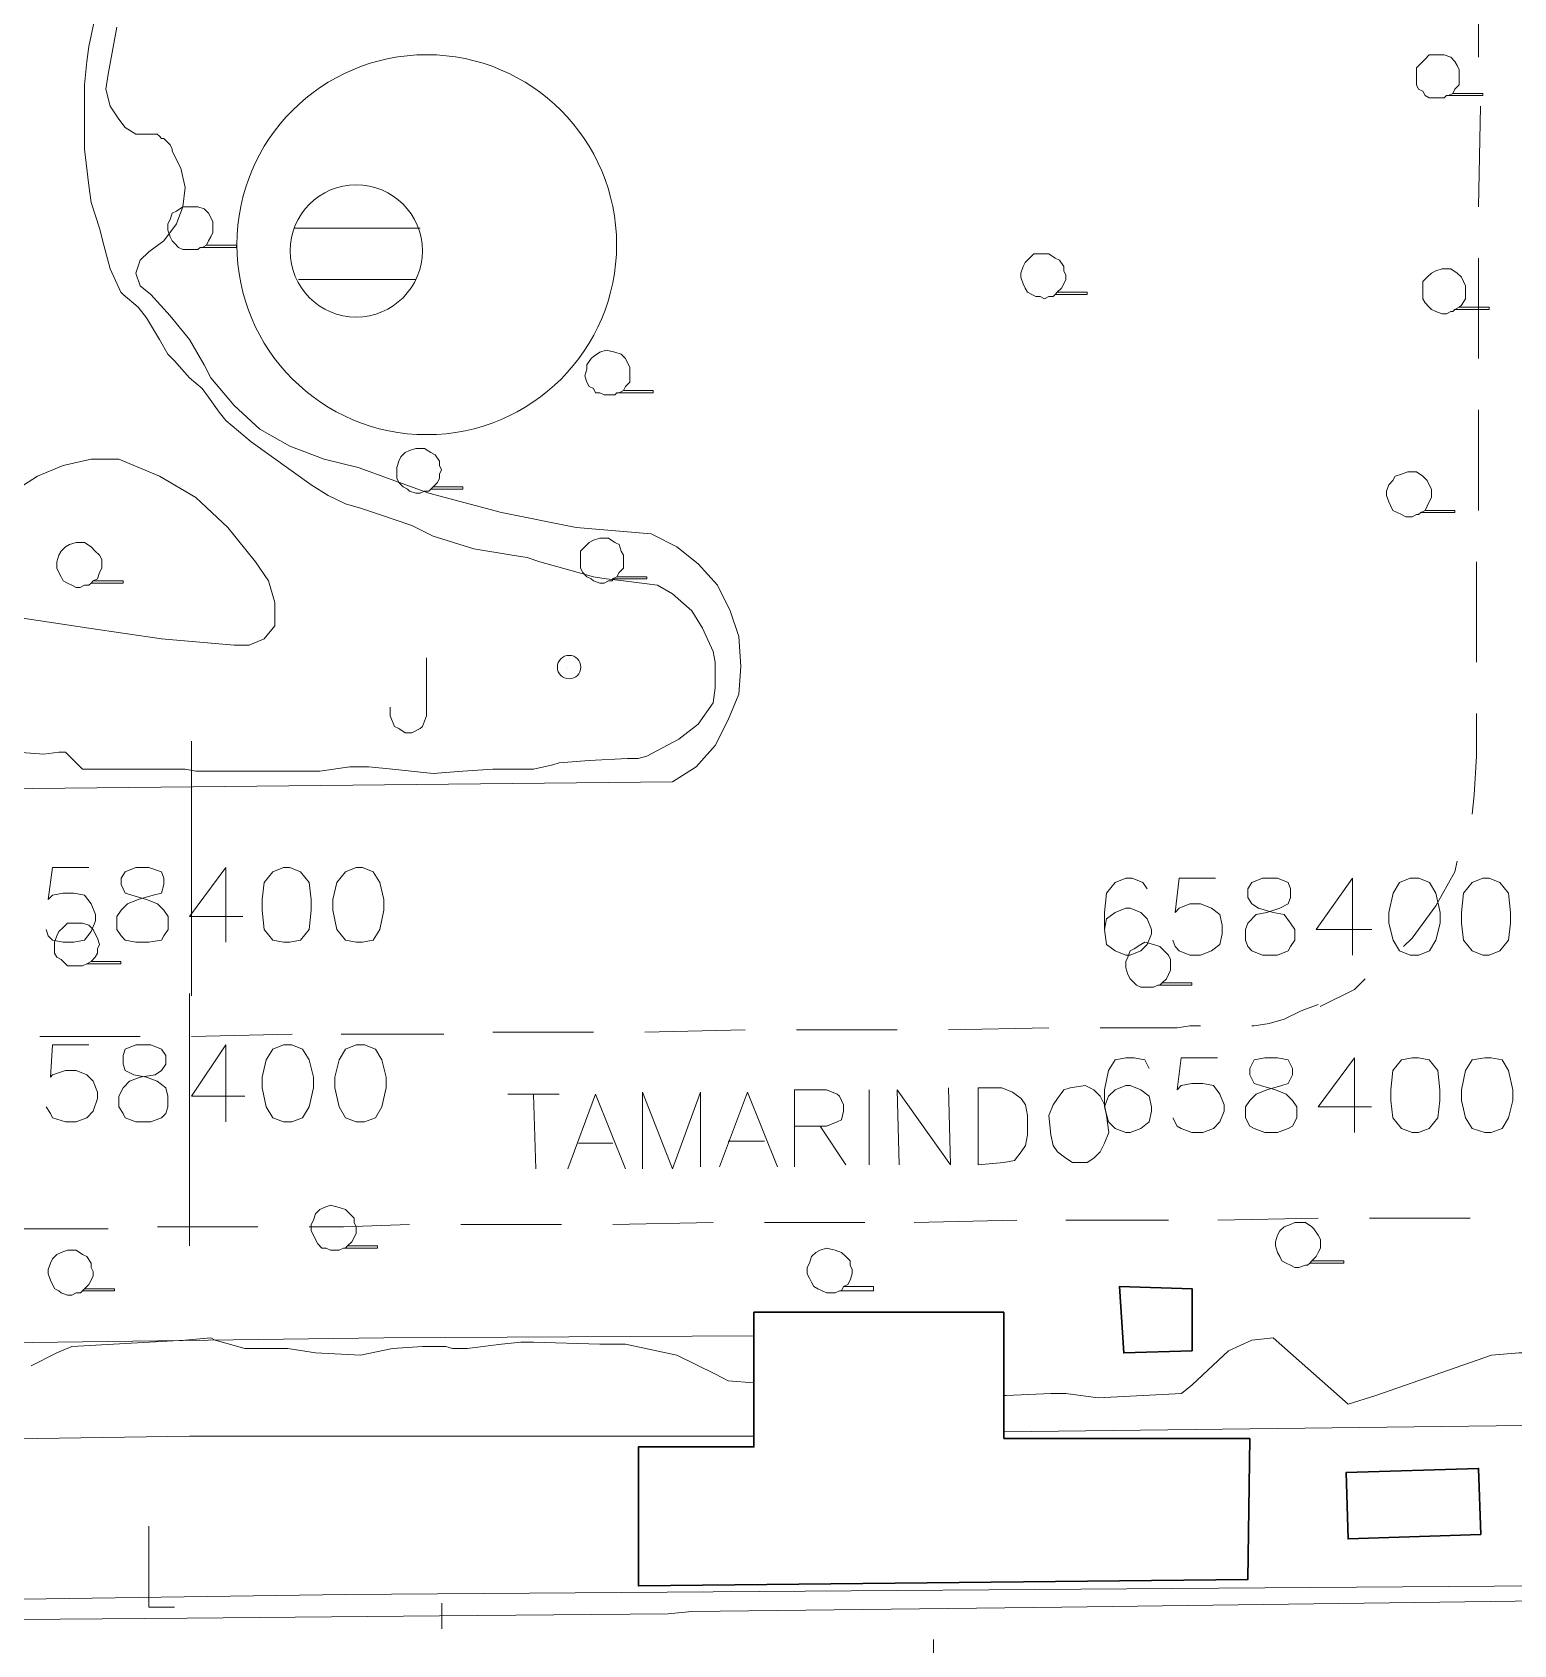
# Model space of a CAD drawing. Extents: x -2391 to 32076, y -11492 to 5852.
# Drawn here: x 4569.6 to 4628.3, y -1384.2 to -1320.3 of the extents above; entities that cross this region are included whole.
import ezdxf

# ---------------------------------------------------------------- set-up
doc = ezdxf.new("R2010")
doc.units = 0
doc.header["$LTSCALE"] = 7
for name, color, linetype in [('ALVE-CT', 3, 'CONTINUOUS'), ('PDF2_A101 - EDIFICACAO', 7, 'CONTINUOUS'), ('PDF2_A124 - MURO', 7, 'CONTINUOUS'), ('PDF2_A142 - PLATAFORMA_BALANCA', 7, 'CONTINUOUS'), ('PDF2_C301 - MEIO_FIO_2D', 7, 'CONTINUOUS'), ('PDF2_C307 - TXT_NOME_LOGRADOURO', 7, 'CONTINUOUS'), ('PDF2_D402 - FERROVIA_2D', 7, 'CONTINUOUS'), ('PDF2_F602 - ARVORE_ISOLADA', 7, 'CONTINUOUS'), ('PDF2_I903 - POSTE', 7, 'CONTINUOUS'), ('PDF2_M1303 - MARCA_UTM_SAD', 7, 'CONTINUOUS'), ('PDF2_M1305 - TXT_MALHA_UTM', 7, 'CONTINUOUS'), ('PDF2_N1402 - CURVA_INTERMEDIARIA', 7, 'CONTINUOUS'), ('PDF_A118 - PISCINA', 7, 'CONTINUOUS'), ('PDF_A124 - MURO', 7, 'CONTINUOUS'), ('PDF_A133 - CANTEIRO_JARDIM_ESTUFA', 7, 'CONTINUOUS'), ('PDF_C301 - MEIO_FIO_2D', 7, 'CONTINUOUS'), ('PDF_F602 - ARVORE_ISOLADA', 7, 'CONTINUOUS'), ('PDF_I902 - LUMINARIA', 7, 'CONTINUOUS'), ('PDF_M1303 - MARCA_UTM_SAD', 7, 'CONTINUOUS'), ('PDF_M1305 - TXT_MALHA_UTM', 7, 'CONTINUOUS'), ('PDF_N1402 - CURVA_INTERMEDIARIA', 7, 'CONTINUOUS')]:
    doc.layers.add(name, color=color, linetype=linetype)

msp = doc.modelspace()

# ---------------------------------------------------------------- linework, layer by layer
at = {"layer": 'ALVE-CT'}
msp.add_circle((4550.796, -1271.53), 500, dxfattribs=at)
at = {"layer": 'PDF2_A101 - EDIFICACAO', "lineweight": 30}
for points in [[(4615.567, -1372.534), (4612.858, -1372.619), (4612.688, -1369.994), (4615.567, -1370.079)], [(4608.116, -1371.01), (4608.116, -1376.005), (4617.853, -1376.005), (4617.768, -1381.593), (4593.639, -1381.847), (4593.639, -1376.344), (4598.211, -1376.344), (4598.211, -1371.01)], [(4626.997, -1379.815), (4621.747, -1379.985), (4621.663, -1377.36), (4626.912, -1377.191)]]:
    msp.add_lwpolyline(points, close=True, dxfattribs=at)
at = {"layer": 'PDF2_A124 - MURO', "lineweight": 9}
msp.add_lwpolyline([(4598.211, -1371.942), (4583.563, -1372.026), (4544.787, -1372.534), (4511.006, -1372.534), (4506.349, -1372.704), (4481.627, -1372.958), (4475.531, -1372.958), (4434.807, -1373.381), (4382.484, -1373.804), (4371.224, -1373.974)], dxfattribs=at)
at = {"layer": 'PDF2_A142 - PLATAFORMA_BALANCA', "lineweight": 9}
for points in [[(4548.258, -1376.344), (4547.327, -1376.344), (4521.25, -1376.429), (4446.491, -1377.36), (4409.746, -1377.529), (4409.831, -1383.71), (4413.387, -1384.049), (4459.445, -1383.456), (4540.977, -1382.779), (4582.04, -1382.186), (4629.367, -1381.847), (4634.532, -1381.763), (4634.701, -1375.498), (4633.177, -1375.413), (4628.69, -1375.498), (4608.116, -1375.751)], [(4598.211, -1375.921), (4594.485, -1375.921), (4575.859, -1375.921), (4553.507, -1376.259)]]:
    msp.add_lwpolyline(points, dxfattribs=at)
at = {"layer": 'PDF2_C301 - MEIO_FIO_2D', "lineweight": 9}
for points in [[(4617.937, -1359.665), (4618.022, -1359.665), (4618.615, -1359.58), (4619.207, -1359.411), (4619.885, -1359.073), (4620.562, -1358.819)], [(4587.881, -1359.919), (4591.861, -1359.919)], [(4593.893, -1359.919), (4597.872, -1359.834)], [(4599.904, -1359.834), (4603.883, -1359.834)], [(4605.915, -1359.834), (4609.894, -1359.75)], [(4611.926, -1359.75), (4614.974, -1359.75), (4615.482, -1359.665), (4615.906, -1359.665)], [(4569.932, -1360.088), (4573.912, -1360.088)], [(4575.944, -1360.088), (4579.923, -1360.004)], [(4581.87, -1360.004), (4585.934, -1360.004)], [(4580.6, -1367.624), (4581.955, -1367.624), (4584.579, -1367.539)], [(4586.611, -1367.539), (4590.591, -1367.539)], [(4592.623, -1367.539), (4596.602, -1367.454)], [(4598.634, -1367.454), (4602.613, -1367.454)], [(4604.56, -1367.454), (4608.624, -1367.37)], [(4610.572, -1367.37), (4611.334, -1367.37), (4614.636, -1367.37)], [(4616.583, -1367.37), (4620.562, -1367.285)], [(4622.594, -1367.285), (4626.573, -1367.285)], [(4568.578, -1367.708), (4572.642, -1367.708)], [(4574.589, -1367.624), (4578.568, -1367.624)]]:
    msp.add_lwpolyline(points, dxfattribs=at)
at = {"layer": 'PDF2_C307 - TXT_NOME_LOGRADOURO', "lineweight": 9}
for points in [[(4588.474, -1362.374), (4590.506, -1362.374)], [(4589.49, -1362.374), (4589.575, -1365.338)], [(4590.845, -1365.338), (4591.945, -1362.374), (4593.131, -1365.338)], [(4593.808, -1365.338), (4593.808, -1362.29), (4594.993, -1365.338), (4596.094, -1362.29), (4596.094, -1365.253)], [(4596.856, -1365.253), (4597.957, -1362.29), (4599.142, -1365.253)], [(4599.819, -1365.253), (4599.819, -1362.205), (4601.089, -1362.205), (4601.512, -1362.374), (4601.597, -1362.459), (4601.766, -1362.798), (4601.766, -1363.052), (4601.682, -1363.39), (4601.512, -1363.475), (4601.089, -1363.644), (4599.819, -1363.644)], [(4602.782, -1362.205), (4602.782, -1365.168)], [(4603.968, -1365.168), (4603.883, -1362.205), (4606, -1365.168), (4605.915, -1362.12)], [(4600.835, -1363.644), (4601.851, -1365.168)], [(4591.268, -1364.322), (4592.623, -1364.322)], [(4597.195, -1364.237), (4598.634, -1364.237)]]:
    msp.add_lwpolyline(points, dxfattribs=at)
for points in [[(4607.1, -1365.168), (4607.1, -1362.12), (4608.032, -1362.12), (4608.455, -1362.29), (4608.794, -1362.544), (4608.963, -1362.798), (4609.048, -1363.221), (4609.048, -1363.983), (4608.963, -1364.406), (4608.794, -1364.66), (4608.54, -1364.999), (4608.116, -1365.084)], [(4610.741, -1362.12), (4610.487, -1362.205), (4610.233, -1362.544), (4610.064, -1362.798), (4609.894, -1363.221), (4609.979, -1363.983), (4610.064, -1364.406), (4610.233, -1364.66), (4610.572, -1364.914), (4610.826, -1365.084), (4611.418, -1365.084), (4611.672, -1364.914), (4611.926, -1364.66), (4612.096, -1364.322), (4612.265, -1363.898), (4612.18, -1363.221), (4612.096, -1362.798), (4611.926, -1362.459), (4611.672, -1362.205), (4611.334, -1362.036)]]:
    msp.add_lwpolyline(points, close=True, dxfattribs=at)
at = {"layer": 'PDF2_D402 - FERROVIA_2D', "lineweight": 9}
for points in [[(4644.268, -1382.355), (4629.367, -1382.44), (4610.402, -1382.694), (4595.755, -1382.863), (4594.824, -1382.948), (4585.765, -1383.033), (4575.774, -1383.117), (4565.699, -1383.202), (4563.075, -1383.287), (4555.709, -1383.287), (4545.718, -1383.456), (4535.728, -1383.541), (4526.076, -1383.625), (4525.737, -1383.625), (4515.747, -1383.71)], [(4585.849, -1382.525), (4585.849, -1383.541)], [(4605.322, -1383.964), (4605.322, -1384.98)]]:
    msp.add_lwpolyline(points, dxfattribs=at)
at = {"layer": 'PDF2_F602 - ARVORE_ISOLADA', "lineweight": 9}
for points in [[(4582.124, -1368.386), (4582.04, -1368.47), (4581.955, -1368.47), (4581.786, -1368.555), (4581.616, -1368.555), (4581.447, -1368.555), (4581.278, -1368.47), (4581.108, -1368.47), (4580.939, -1368.301), (4580.854, -1368.132), (4580.77, -1367.962), (4580.685, -1367.793), (4580.685, -1367.539), (4580.77, -1367.37), (4580.854, -1367.116), (4581.024, -1366.946), (4581.193, -1366.862), (4581.447, -1366.777), (4581.786, -1366.862), (4582.04, -1366.946), (4582.209, -1367.116), (4582.378, -1367.285), (4582.378, -1367.454), (4582.463, -1367.624), (4582.463, -1367.878), (4582.378, -1368.047), (4582.294, -1368.216), (4582.124, -1368.386), (4582.04, -1368.47), (4583.31, -1368.47), (4583.31, -1368.386)], [(4620.308, -1368.978), (4620.223, -1369.063), (4620.139, -1369.148), (4620.054, -1369.148), (4619.8, -1369.232), (4619.631, -1369.232), (4619.461, -1369.148), (4619.292, -1369.063), (4619.123, -1368.978), (4619.038, -1368.809), (4618.953, -1368.64), (4618.869, -1368.386), (4618.869, -1368.216), (4618.953, -1367.962), (4619.038, -1367.793), (4619.207, -1367.624), (4619.461, -1367.539), (4619.631, -1367.454), (4620.054, -1367.454), (4620.308, -1367.624), (4620.393, -1367.708), (4620.562, -1367.962), (4620.647, -1368.132), (4620.647, -1368.301), (4620.647, -1368.47), (4620.562, -1368.64), (4620.477, -1368.809), (4620.308, -1368.978), (4620.223, -1369.063), (4621.578, -1369.063), (4621.578, -1368.978)], [(4571.71, -1370.079), (4571.626, -1370.164), (4571.541, -1370.248), (4571.372, -1370.248), (4571.202, -1370.333), (4571.033, -1370.333), (4570.779, -1370.248), (4570.694, -1370.164), (4570.525, -1370.079), (4570.44, -1369.91), (4570.356, -1369.74), (4570.271, -1369.486), (4570.271, -1369.317), (4570.356, -1369.063), (4570.44, -1368.894), (4570.61, -1368.724), (4570.779, -1368.64), (4571.033, -1368.555), (4571.372, -1368.555), (4571.626, -1368.724), (4571.795, -1368.809), (4571.964, -1369.063), (4571.964, -1369.232), (4572.049, -1369.402), (4572.049, -1369.571), (4571.964, -1369.74), (4571.88, -1369.91), (4571.71, -1370.079), (4571.626, -1370.164), (4572.896, -1370.164), (4572.896, -1370.079)], [(4601.766, -1369.994), (4601.682, -1370.164), (4601.597, -1370.164), (4601.428, -1370.248), (4601.258, -1370.248), (4601.089, -1370.248), (4600.92, -1370.164), (4600.75, -1370.079), (4600.581, -1369.994), (4600.496, -1369.825), (4600.412, -1369.656), (4600.327, -1369.486), (4600.327, -1369.232), (4600.412, -1369.063), (4600.496, -1368.809), (4600.666, -1368.64), (4600.835, -1368.555), (4601.089, -1368.47), (4601.428, -1368.555), (4601.682, -1368.64), (4601.851, -1368.809), (4602.02, -1368.978), (4602.02, -1369.148), (4602.105, -1369.317), (4602.105, -1369.486), (4602.02, -1369.74), (4601.936, -1369.91), (4601.766, -1369.994), (4601.682, -1370.164), (4602.952, -1370.164), (4602.952, -1369.994)]]:
    msp.add_lwpolyline(points, close=True, dxfattribs=at)
at = {"layer": 'PDF2_I903 - POSTE', "lineweight": 9}
msp.add_lwpolyline([(4575.266, -1382.694), (4574.25, -1382.694), (4574.25, -1379.477)], dxfattribs=at)
at = {"layer": 'PDF2_M1303 - MARCA_UTM_SAD', "lineweight": 9}
msp.add_lwpolyline([(4575.859, -1368.386), (4575.859, -1358.395)], dxfattribs=at)
at = {"layer": 'PDF2_M1305 - TXT_MALHA_UTM', "lineweight": 9}
for points in [[(4571.88, -1353.4), (4570.44, -1353.4), (4570.271, -1354.67), (4570.44, -1354.501), (4570.864, -1354.416), (4571.287, -1354.416), (4571.71, -1354.501), (4571.964, -1354.839), (4572.134, -1355.263), (4572.134, -1355.517), (4571.964, -1355.94), (4571.71, -1356.279), (4571.287, -1356.363), (4570.864, -1356.363), (4570.44, -1356.279), (4570.271, -1356.109), (4570.186, -1355.855)], [(4577.298, -1356.363), (4577.298, -1353.4), (4575.859, -1355.347), (4577.976, -1355.347)], [(4613.789, -1354.247), (4613.62, -1353.993), (4613.196, -1353.823), (4612.942, -1353.823), (4612.519, -1353.993), (4612.18, -1354.416), (4612.096, -1355.178), (4612.096, -1355.855), (4612.18, -1356.448), (4612.519, -1356.702), (4612.942, -1356.871), (4613.112, -1356.871), (4613.535, -1356.702), (4613.789, -1356.448), (4613.958, -1356.025), (4613.958, -1355.855), (4613.789, -1355.432), (4613.535, -1355.178), (4613.112, -1355.009), (4612.942, -1355.009), (4612.519, -1355.178), (4612.18, -1355.432), (4612.096, -1355.855)], [(4616.498, -1353.823), (4615.059, -1353.823), (4614.89, -1355.178), (4615.059, -1355.009), (4615.482, -1354.839), (4615.906, -1354.839), (4616.329, -1355.009), (4616.667, -1355.263), (4616.752, -1355.686), (4616.752, -1356.025), (4616.667, -1356.448), (4616.329, -1356.702), (4615.906, -1356.871), (4615.482, -1356.871), (4615.059, -1356.702), (4614.89, -1356.533), (4614.805, -1356.279)], [(4621.917, -1356.871), (4621.917, -1353.823), (4620.477, -1355.855), (4622.679, -1355.855)]]:
    msp.add_lwpolyline(points, dxfattribs=at)
for points in [[(4573.742, -1353.4), (4573.319, -1353.569), (4573.15, -1353.823), (4573.15, -1354.077), (4573.319, -1354.416), (4573.573, -1354.501), (4574.166, -1354.67), (4574.589, -1354.839), (4574.843, -1355.093), (4575.012, -1355.347), (4575.012, -1355.855), (4574.843, -1356.109), (4574.758, -1356.279), (4574.25, -1356.363), (4573.742, -1356.363), (4573.319, -1356.279), (4573.15, -1356.109), (4572.98, -1355.855), (4572.98, -1355.347), (4573.15, -1355.093), (4573.404, -1354.839), (4573.827, -1354.67), (4574.42, -1354.501), (4574.758, -1354.416), (4574.843, -1354.077), (4574.843, -1353.823), (4574.758, -1353.569), (4574.25, -1353.4)], [(4579.584, -1353.4), (4579.161, -1353.569), (4578.822, -1353.993), (4578.738, -1354.67), (4578.738, -1355.093), (4578.822, -1355.855), (4579.161, -1356.279), (4579.584, -1356.363), (4579.838, -1356.363), (4580.262, -1356.279), (4580.6, -1355.855), (4580.685, -1355.093), (4580.685, -1354.67), (4580.6, -1353.993), (4580.262, -1353.569), (4579.838, -1353.4)], [(4582.463, -1353.4), (4582.04, -1353.569), (4581.701, -1353.993), (4581.532, -1354.67), (4581.532, -1355.093), (4581.701, -1355.855), (4582.04, -1356.279), (4582.463, -1356.363), (4582.717, -1356.363), (4583.14, -1356.279), (4583.394, -1355.855), (4583.563, -1355.093), (4583.563, -1354.67), (4583.394, -1353.993), (4583.14, -1353.569), (4582.717, -1353.4)], [(4618.361, -1353.823), (4617.937, -1353.993), (4617.768, -1354.247), (4617.768, -1354.585), (4617.937, -1354.839), (4618.191, -1355.009), (4618.784, -1355.178), (4619.207, -1355.263), (4619.461, -1355.601), (4619.631, -1355.855), (4619.631, -1356.279), (4619.461, -1356.533), (4619.377, -1356.702), (4618.953, -1356.871), (4618.361, -1356.871), (4617.937, -1356.702), (4617.768, -1356.533), (4617.683, -1356.279), (4617.683, -1355.855), (4617.768, -1355.601), (4618.107, -1355.263), (4618.53, -1355.178), (4619.038, -1355.009), (4619.377, -1354.839), (4619.461, -1354.585), (4619.461, -1354.247), (4619.377, -1353.993), (4618.953, -1353.823)], [(4624.203, -1353.823), (4623.779, -1353.993), (4623.525, -1354.416), (4623.356, -1355.178), (4623.356, -1355.601), (4623.525, -1356.279), (4623.779, -1356.702), (4624.203, -1356.871), (4624.541, -1356.871), (4624.965, -1356.702), (4625.219, -1356.279), (4625.388, -1355.601), (4625.388, -1355.178), (4625.219, -1354.416), (4624.965, -1353.993), (4624.541, -1353.823)], [(4627.081, -1353.823), (4626.658, -1353.993), (4626.319, -1354.416), (4626.235, -1355.178), (4626.235, -1355.601), (4626.319, -1356.279), (4626.658, -1356.702), (4627.081, -1356.871), (4627.335, -1356.871), (4627.759, -1356.702), (4628.097, -1356.279), (4628.182, -1355.601), (4628.182, -1355.178), (4628.097, -1354.416), (4627.759, -1353.993), (4627.335, -1353.823)]]:
    msp.add_lwpolyline(points, close=True, dxfattribs=at)
at = {"layer": 'PDF2_N1402 - CURVA_INTERMEDIARIA', "lineweight": 9}
for points in [[(4569.594, -1373.127), (4570.61, -1372.619), (4571.202, -1372.365), (4575.69, -1372.111), (4576.706, -1372.026), (4576.875, -1372.111), (4578.06, -1372.45), (4578.822, -1372.45), (4579.754, -1372.45), (4580.854, -1372.619), (4582.632, -1372.704), (4583.902, -1372.45), (4585.087, -1372.365), (4586.019, -1372.365), (4586.273, -1372.45), (4586.865, -1372.45), (4588.22, -1372.28), (4588.982, -1372.196), (4589.49, -1372.196), (4592.115, -1372.28), (4593.131, -1372.28), (4595.163, -1372.704), (4596.687, -1373.466), (4597.195, -1373.72), (4598.211, -1373.804)], [(4608.116, -1374.312), (4608.201, -1374.312), (4609.979, -1374.228), (4610.572, -1374.228), (4611.842, -1374.397), (4615.144, -1374.228), (4615.567, -1373.889), (4617.006, -1372.534), (4617.937, -1372.111), (4618.784, -1372.026), (4621.747, -1374.651), (4622.848, -1374.312), (4627.42, -1372.704), (4628.521, -1372.619), (4628.775, -1372.619), (4631.738, -1373.042), (4632.5, -1373.296), (4635.802, -1375.159), (4638.426, -1375.582)]]:
    msp.add_lwpolyline(points, dxfattribs=at)
at = {"layer": 'PDF_A118 - PISCINA', "lineweight": 9}
for points in [[(4580.005, -1328.086), (4585, -1328.086)], [(4580.174, -1330.117), (4584.83, -1330.117)]]:
    msp.add_lwpolyline(points, dxfattribs=at)
msp.add_circle((4582.465, -1328.986), 2.62, dxfattribs=at)
at = {"layer": 'PDF_A124 - MURO', "lineweight": 9}
msp.add_circle((4585.257, -1328.741), 7.521, dxfattribs=at)
at = {"layer": 'PDF_A133 - CANTEIRO_JARDIM_ESTUFA', "lineweight": 9}
for points in [[(4572.978, -1320.127), (4572.639, -1321.99), (4572.554, -1322.582), (4572.724, -1323.26), (4573.062, -1323.768), (4573.316, -1324.106), (4573.739, -1324.36), (4574.247, -1324.36), (4574.332, -1324.36), (4574.417, -1324.36), (4574.586, -1324.36), (4574.671, -1324.445), (4574.755, -1324.53), (4574.84, -1324.53), (4574.925, -1324.614), (4575.009, -1324.699), (4575.094, -1324.784), (4575.179, -1324.953), (4575.179, -1325.038), (4575.517, -1325.715), (4575.687, -1326.477), (4575.602, -1327.239), (4575.348, -1327.916), (4574.84, -1328.594), (4574.247, -1329.017), (4573.909, -1329.355), (4573.739, -1329.863), (4573.909, -1330.371), (4574.332, -1330.71), (4575.094, -1331.557), (4575.856, -1332.488), (4576.449, -1333.504), (4576.703, -1334.012), (4577.634, -1335.113), (4578.65, -1336.044), (4579.835, -1336.721), (4581.19, -1337.229), (4582.545, -1337.568), (4585.338, -1338.584), (4588.217, -1339.346), (4591.18, -1339.938), (4594.143, -1340.192), (4595.159, -1340.7), (4596.006, -1341.378), (4596.768, -1342.224), (4597.276, -1343.24), (4597.615, -1344.256), (4597.699, -1345.442), (4597.615, -1346.542), (4597.191, -1347.558), (4596.683, -1348.574), (4595.921, -1349.421), (4594.99, -1350.013), (4497.457, -1351.029)], [(4568.914, -1338.499), (4569.845, -1337.907), (4570.861, -1337.483), (4571.962, -1337.229), (4573.062, -1337.229), (4574.671, -1337.907), (4576.11, -1338.753), (4577.38, -1339.938), (4578.481, -1341.293), (4578.989, -1342.055), (4579.243, -1342.902), (4579.243, -1343.833), (4578.819, -1344.341), (4578.227, -1344.595), (4577.634, -1344.595), (4574.755, -1344.341), (4571.877, -1343.918), (4568.998, -1343.494)], [(4585.254, -1345.103), (4585.254, -1347.389), (4585.084, -1347.812), (4585, -1347.897), (4584.661, -1348.066), (4584.407, -1348.066), (4584.153, -1347.897), (4583.984, -1347.812), (4583.814, -1347.389), (4583.814, -1347.05)]]:
    msp.add_lwpolyline(points, dxfattribs=at)
at = {"layer": 'PDF_C301 - MEIO_FIO_2D', "lineweight": 9}
for points in [[(4626.908, -1321.312), (4626.908, -1317.249)], [(4626.908, -1327.239), (4626.993, -1323.26)], [(4626.908, -1333.25), (4626.908, -1329.271)], [(4626.908, -1339.261), (4626.908, -1335.282)], [(4626.824, -1345.272), (4626.824, -1341.293)], [(4626.654, -1351.283), (4626.739, -1350.521), (4626.824, -1348.997), (4626.824, -1347.304)], [(4623.945, -1356.533), (4624.284, -1356.194), (4625.215, -1354.924), (4625.977, -1353.569), (4626.062, -1353.146)], [(4620.643, -1358.903), (4621.998, -1358.226), (4622.421, -1357.803)], [(4620.643, -1358.903), (4620.643, -1358.903)]]:
    msp.add_lwpolyline(points, dxfattribs=at)
at = {"layer": 'PDF_F602 - ARVORE_ISOLADA', "lineweight": 9}
for points in [[(4625.892, -1322.752), (4625.723, -1322.836), (4625.638, -1322.836), (4625.554, -1322.921), (4625.384, -1322.921), (4625.215, -1322.921), (4624.961, -1322.921), (4624.792, -1322.836), (4624.707, -1322.667), (4624.538, -1322.582), (4624.453, -1322.413), (4624.453, -1322.159), (4624.453, -1321.99), (4624.453, -1321.736), (4624.622, -1321.566), (4624.792, -1321.397), (4624.961, -1321.228), (4625.215, -1321.228), (4625.554, -1321.228), (4625.808, -1321.312), (4625.977, -1321.482), (4626.062, -1321.651), (4626.146, -1321.82), (4626.146, -1322.074), (4626.146, -1322.244), (4626.146, -1322.413), (4625.977, -1322.582), (4625.892, -1322.752), (4625.723, -1322.836), (4627.078, -1322.836), (4627.078, -1322.752)], [(4576.533, -1328.763), (4576.364, -1328.848), (4576.279, -1328.848), (4576.195, -1328.932), (4575.941, -1328.932), (4575.771, -1328.932), (4575.602, -1328.932), (4575.433, -1328.848), (4575.263, -1328.678), (4575.179, -1328.594), (4575.094, -1328.424), (4575.009, -1328.17), (4575.009, -1327.916), (4575.094, -1327.747), (4575.179, -1327.493), (4575.348, -1327.408), (4575.602, -1327.239), (4575.771, -1327.239), (4576.195, -1327.239), (4576.449, -1327.324), (4576.618, -1327.493), (4576.703, -1327.662), (4576.787, -1327.832), (4576.787, -1328.001), (4576.787, -1328.255), (4576.703, -1328.424), (4576.618, -1328.594), (4576.533, -1328.763), (4576.364, -1328.848), (4577.719, -1328.848), (4577.719, -1328.763)], [(4610.23, -1330.625), (4610.145, -1330.71), (4610.06, -1330.795), (4609.891, -1330.795), (4609.722, -1330.879), (4609.552, -1330.795), (4609.383, -1330.795), (4609.214, -1330.71), (4609.044, -1330.625), (4608.96, -1330.456), (4608.875, -1330.287), (4608.79, -1330.033), (4608.79, -1329.863), (4608.875, -1329.609), (4608.96, -1329.44), (4609.129, -1329.271), (4609.298, -1329.101), (4609.552, -1329.101), (4609.891, -1329.101), (4610.145, -1329.271), (4610.314, -1329.355), (4610.484, -1329.609), (4610.484, -1329.779), (4610.568, -1329.948), (4610.568, -1330.117), (4610.484, -1330.287), (4610.399, -1330.456), (4610.23, -1330.625), (4610.145, -1330.71), (4611.415, -1330.71), (4611.415, -1330.625)], [(4626.146, -1331.218), (4625.977, -1331.303), (4625.892, -1331.387), (4625.808, -1331.387), (4625.638, -1331.472), (4625.469, -1331.472), (4625.215, -1331.387), (4625.046, -1331.303), (4624.961, -1331.218), (4624.792, -1331.049), (4624.707, -1330.879), (4624.707, -1330.71), (4624.707, -1330.456), (4624.707, -1330.202), (4624.876, -1330.033), (4625.046, -1329.863), (4625.215, -1329.779), (4625.469, -1329.694), (4625.808, -1329.694), (4626.062, -1329.863), (4626.231, -1330.033), (4626.316, -1330.202), (4626.4, -1330.371), (4626.4, -1330.541), (4626.4, -1330.71), (4626.4, -1330.879), (4626.231, -1331.133), (4626.146, -1331.218), (4625.977, -1331.303), (4627.332, -1331.303), (4627.332, -1331.218)], [(4593.043, -1334.52), (4592.874, -1334.605), (4592.789, -1334.605), (4592.704, -1334.689), (4592.535, -1334.689), (4592.281, -1334.689), (4592.112, -1334.605), (4591.942, -1334.605), (4591.858, -1334.435), (4591.688, -1334.351), (4591.604, -1334.181), (4591.519, -1333.927), (4591.604, -1333.673), (4591.604, -1333.504), (4591.773, -1333.25), (4591.858, -1333.165), (4592.112, -1332.996), (4592.366, -1332.911), (4592.704, -1332.996), (4592.958, -1333.081), (4593.127, -1333.25), (4593.212, -1333.419), (4593.297, -1333.589), (4593.297, -1333.758), (4593.297, -1334.012), (4593.297, -1334.181), (4593.127, -1334.351), (4593.043, -1334.52), (4592.874, -1334.605), (4594.228, -1334.605), (4594.228, -1334.52)], [(4585.508, -1338.33), (4585.423, -1338.415), (4585.338, -1338.499), (4585.169, -1338.499), (4585, -1338.584), (4584.83, -1338.584), (4584.576, -1338.499), (4584.492, -1338.415), (4584.322, -1338.33), (4584.153, -1338.161), (4584.068, -1337.991), (4584.068, -1337.737), (4584.068, -1337.568), (4584.153, -1337.314), (4584.238, -1337.145), (4584.407, -1336.975), (4584.576, -1336.891), (4584.83, -1336.806), (4585.169, -1336.806), (4585.423, -1336.975), (4585.592, -1337.06), (4585.762, -1337.314), (4585.762, -1337.483), (4585.846, -1337.653), (4585.762, -1337.822), (4585.762, -1337.991), (4585.677, -1338.161), (4585.508, -1338.33), (4585.423, -1338.415), (4586.693, -1338.415), (4586.693, -1338.33)], [(4624.792, -1339.261), (4624.622, -1339.346), (4624.538, -1339.43), (4624.453, -1339.43), (4624.284, -1339.515), (4624.03, -1339.515), (4623.86, -1339.43), (4623.691, -1339.346), (4623.522, -1339.261), (4623.437, -1339.092), (4623.352, -1338.922), (4623.268, -1338.668), (4623.268, -1338.499), (4623.352, -1338.245), (4623.522, -1338.076), (4623.606, -1337.907), (4623.86, -1337.822), (4624.114, -1337.737), (4624.453, -1337.737), (4624.707, -1337.907), (4624.876, -1338.076), (4624.961, -1338.245), (4625.046, -1338.415), (4625.046, -1338.584), (4625.046, -1338.753), (4624.961, -1338.922), (4624.876, -1339.092), (4624.792, -1339.261), (4624.622, -1339.346), (4625.977, -1339.346), (4625.977, -1339.261)], [(4572.046, -1342.055), (4571.962, -1342.14), (4571.877, -1342.224), (4571.708, -1342.224), (4571.538, -1342.309), (4571.369, -1342.309), (4571.2, -1342.224), (4571.03, -1342.14), (4570.861, -1342.055), (4570.776, -1341.886), (4570.692, -1341.716), (4570.607, -1341.547), (4570.607, -1341.293), (4570.692, -1341.039), (4570.776, -1340.87), (4570.946, -1340.7), (4571.115, -1340.616), (4571.369, -1340.531), (4571.708, -1340.531), (4571.962, -1340.7), (4572.131, -1340.87), (4572.3, -1341.039), (4572.385, -1341.208), (4572.385, -1341.378), (4572.385, -1341.547), (4572.3, -1341.716), (4572.216, -1341.97), (4572.046, -1342.055), (4571.962, -1342.14), (4573.232, -1342.14), (4573.232, -1342.055)], [(4592.789, -1341.886), (4592.62, -1341.97), (4592.62, -1342.055), (4592.45, -1342.055), (4592.281, -1342.14), (4592.112, -1342.14), (4591.858, -1342.055), (4591.773, -1341.97), (4591.604, -1341.886), (4591.434, -1341.716), (4591.35, -1341.547), (4591.35, -1341.293), (4591.35, -1341.124), (4591.35, -1340.87), (4591.519, -1340.7), (4591.688, -1340.531), (4591.858, -1340.446), (4592.112, -1340.362), (4592.45, -1340.362), (4592.704, -1340.531), (4592.874, -1340.616), (4592.958, -1340.87), (4593.043, -1341.039), (4593.043, -1341.208), (4593.043, -1341.378), (4593.043, -1341.547), (4592.874, -1341.716), (4592.789, -1341.886), (4592.62, -1341.97), (4593.974, -1341.97), (4593.974, -1341.886)], [(4571.962, -1357.125), (4571.792, -1357.21), (4571.623, -1357.295), (4571.454, -1357.295), (4571.284, -1357.295), (4571.03, -1357.295), (4570.946, -1357.21), (4570.776, -1357.041), (4570.607, -1356.956), (4570.522, -1356.787), (4570.522, -1356.533), (4570.522, -1356.363), (4570.607, -1356.109), (4570.692, -1355.94), (4570.861, -1355.771), (4571.03, -1355.601), (4571.284, -1355.601), (4571.623, -1355.601), (4571.877, -1355.686), (4572.046, -1355.855), (4572.131, -1356.025), (4572.216, -1356.194), (4572.3, -1356.448), (4572.216, -1356.617), (4572.216, -1356.787), (4572.131, -1356.956), (4571.962, -1357.125), (4571.792, -1357.21), (4573.147, -1357.21), (4573.147, -1357.125)], [(4614.378, -1357.972), (4614.293, -1358.056), (4614.209, -1358.056), (4614.039, -1358.141), (4613.87, -1358.141), (4613.701, -1358.141), (4613.531, -1358.141), (4613.362, -1358.056), (4613.193, -1357.887), (4613.108, -1357.803), (4613.023, -1357.633), (4612.939, -1357.379), (4612.939, -1357.125), (4613.023, -1356.956), (4613.108, -1356.702), (4613.277, -1356.617), (4613.531, -1356.448), (4613.701, -1356.363), (4614.039, -1356.448), (4614.293, -1356.533), (4614.463, -1356.702), (4614.632, -1356.871), (4614.717, -1357.041), (4614.717, -1357.21), (4614.717, -1357.464), (4614.632, -1357.633), (4614.547, -1357.803), (4614.378, -1357.972), (4614.293, -1358.056), (4615.563, -1358.056), (4615.563, -1357.972)]]:
    msp.add_lwpolyline(points, close=True, dxfattribs=at)
at = {"layer": 'PDF_I902 - LUMINARIA', "lineweight": 9}
msp.add_lwpolyline([(4590.842, -1345.526), (4590.842, -1345.526)], dxfattribs=at)
msp.add_circle((4590.896, -1345.467), 0.466, dxfattribs=at)
at = {"layer": 'PDF_M1303 - MARCA_UTM_SAD', "lineweight": 9}
msp.add_lwpolyline([(4575.941, -1358.48), (4575.941, -1348.405)], dxfattribs=at)
at = {"layer": 'PDF_M1305 - TXT_MALHA_UTM', "lineweight": 9}
for points in [[(4571.877, -1360.427), (4570.438, -1360.427), (4570.353, -1361.697), (4570.438, -1361.612), (4570.946, -1361.443), (4571.369, -1361.443), (4571.792, -1361.612), (4572.046, -1361.866), (4572.216, -1362.29), (4572.216, -1362.544), (4572.046, -1363.052), (4571.792, -1363.306), (4571.369, -1363.475), (4570.946, -1363.475), (4570.438, -1363.306), (4570.353, -1363.136), (4570.184, -1362.882)], [(4577.295, -1363.475), (4577.295, -1360.427), (4575.941, -1362.459), (4578.057, -1362.459)], [(4613.87, -1361.358), (4613.701, -1361.02), (4613.277, -1360.935), (4612.939, -1360.935), (4612.515, -1361.02), (4612.262, -1361.443), (4612.092, -1362.205), (4612.092, -1362.882), (4612.262, -1363.475), (4612.515, -1363.729), (4612.939, -1363.898), (4613.108, -1363.898), (4613.531, -1363.729), (4613.87, -1363.475), (4613.955, -1363.052), (4613.955, -1362.882), (4613.87, -1362.459), (4613.531, -1362.205), (4613.108, -1362.036), (4612.939, -1362.036), (4612.515, -1362.205), (4612.262, -1362.459), (4612.092, -1362.882)], [(4616.579, -1360.935), (4615.14, -1360.935), (4614.971, -1362.205), (4615.14, -1362.036), (4615.563, -1361.951), (4615.987, -1361.951), (4616.41, -1362.036), (4616.664, -1362.374), (4616.833, -1362.798), (4616.833, -1363.052), (4616.664, -1363.475), (4616.41, -1363.729), (4615.987, -1363.898), (4615.563, -1363.898), (4615.14, -1363.729), (4614.971, -1363.644), (4614.801, -1363.306)], [(4621.998, -1363.898), (4621.998, -1360.935), (4620.559, -1362.882), (4622.675, -1362.882)]]:
    msp.add_lwpolyline(points, dxfattribs=at)
for points in [[(4573.739, -1360.427), (4573.316, -1360.596), (4573.232, -1360.85), (4573.232, -1361.189), (4573.316, -1361.443), (4573.655, -1361.612), (4574.163, -1361.697), (4574.586, -1361.866), (4574.925, -1362.12), (4575.009, -1362.459), (4575.009, -1362.882), (4574.925, -1363.136), (4574.755, -1363.306), (4574.332, -1363.475), (4573.739, -1363.475), (4573.316, -1363.306), (4573.232, -1363.136), (4573.062, -1362.882), (4573.062, -1362.459), (4573.232, -1362.12), (4573.486, -1361.866), (4573.909, -1361.697), (4574.501, -1361.612), (4574.755, -1361.443), (4574.925, -1361.189), (4574.925, -1360.85), (4574.755, -1360.596), (4574.332, -1360.427)], [(4579.581, -1360.427), (4579.158, -1360.596), (4578.904, -1361.02), (4578.735, -1361.697), (4578.735, -1362.12), (4578.904, -1362.882), (4579.158, -1363.306), (4579.581, -1363.475), (4579.92, -1363.475), (4580.343, -1363.306), (4580.597, -1362.882), (4580.767, -1362.12), (4580.767, -1361.697), (4580.597, -1361.02), (4580.343, -1360.596), (4579.92, -1360.427)], [(4582.46, -1360.427), (4582.037, -1360.596), (4581.783, -1361.02), (4581.613, -1361.697), (4581.613, -1362.12), (4581.783, -1362.882), (4582.037, -1363.306), (4582.46, -1363.475), (4582.799, -1363.475), (4583.222, -1363.306), (4583.476, -1362.882), (4583.645, -1362.12), (4583.645, -1361.697), (4583.476, -1361.02), (4583.222, -1360.596), (4582.799, -1360.427)], [(4618.442, -1360.935), (4618.019, -1361.02), (4617.849, -1361.358), (4617.849, -1361.612), (4618.019, -1361.951), (4618.273, -1362.036), (4618.865, -1362.205), (4619.289, -1362.374), (4619.543, -1362.628), (4619.712, -1362.882), (4619.712, -1363.306), (4619.543, -1363.644), (4619.373, -1363.729), (4618.95, -1363.898), (4618.442, -1363.898), (4618.019, -1363.729), (4617.849, -1363.644), (4617.68, -1363.306), (4617.68, -1362.882), (4617.849, -1362.628), (4618.103, -1362.374), (4618.527, -1362.205), (4619.119, -1362.036), (4619.373, -1361.951), (4619.543, -1361.612), (4619.543, -1361.358), (4619.373, -1361.02), (4618.95, -1360.935)], [(4624.284, -1360.935), (4623.86, -1361.02), (4623.522, -1361.443), (4623.437, -1362.205), (4623.437, -1362.628), (4623.522, -1363.306), (4623.86, -1363.729), (4624.284, -1363.898), (4624.538, -1363.898), (4624.961, -1363.729), (4625.3, -1363.306), (4625.384, -1362.628), (4625.384, -1362.205), (4625.3, -1361.443), (4624.961, -1361.02), (4624.538, -1360.935)], [(4627.162, -1360.935), (4626.654, -1361.02), (4626.4, -1361.443), (4626.231, -1362.205), (4626.231, -1362.628), (4626.4, -1363.306), (4626.654, -1363.729), (4627.162, -1363.898), (4627.416, -1363.898), (4627.84, -1363.729), (4628.094, -1363.306), (4628.263, -1362.628), (4628.263, -1362.205), (4628.094, -1361.443), (4627.84, -1361.02), (4627.416, -1360.935)]]:
    msp.add_lwpolyline(points, close=True, dxfattribs=at)
at = {"layer": 'PDF_N1402 - CURVA_INTERMEDIARIA', "lineweight": 9}
msp.add_lwpolyline([(4566.712, -1348.659), (4570.099, -1348.913), (4570.692, -1348.828), (4570.946, -1348.828), (4571.623, -1349.505), (4572.808, -1349.505), (4573.147, -1349.505), (4574.755, -1349.505), (4575.687, -1349.505), (4576.11, -1349.59), (4576.618, -1349.59), (4576.872, -1349.59), (4578.227, -1349.59), (4578.904, -1349.59), (4579.243, -1349.59), (4579.581, -1349.59), (4580.089, -1349.59), (4581.021, -1349.59), (4582.206, -1349.421), (4582.968, -1349.421), (4583.899, -1349.505), (4585.508, -1349.675), (4586.693, -1349.59), (4587.878, -1349.505), (4588.386, -1349.505), (4588.725, -1349.505), (4589.148, -1349.505), (4589.487, -1349.505), (4590.249, -1349.336), (4590.503, -1349.251), (4591.688, -1349.167), (4593.212, -1349.082), (4593.635, -1349.082), (4593.974, -1348.997), (4595.244, -1348.32), (4596.006, -1347.728), (4596.599, -1346.881), (4596.683, -1346.288), (4596.683, -1345.272), (4596.599, -1344.849), (4596.175, -1343.918), (4595.752, -1343.24), (4594.99, -1342.563), (4594.397, -1342.224), (4593.043, -1342.055), (4592.366, -1341.97), (4591.858, -1341.886), (4590.926, -1341.632), (4589.741, -1341.293), (4589.233, -1341.124), (4588.64, -1341.039), (4587.116, -1340.785), (4585.508, -1340.277), (4584.661, -1339.854), (4583.391, -1339.43), (4582.629, -1339.176), (4582.037, -1339.007), (4581.359, -1338.668), (4580.682, -1338.245), (4578.311, -1336.552), (4577.295, -1335.705), (4577.041, -1335.367), (4576.618, -1334.774), (4576.364, -1334.435), (4575.856, -1334.012), (4575.263, -1333.335), (4575.009, -1333.081), (4574.671, -1332.488), (4574.163, -1331.641), (4573.824, -1331.218), (4573.232, -1330.71), (4573.147, -1330.625), (4572.724, -1329.694), (4572.47, -1328.763), (4572.3, -1328.086), (4571.962, -1327.07), (4571.877, -1326.392), (4571.708, -1324.953), (4571.708, -1323.683), (4571.708, -1322.413), (4571.792, -1321.482), (4571.877, -1320.889), (4572.216, -1319.28)], dxfattribs=at)

doc.saveas('drawing.dxf')
